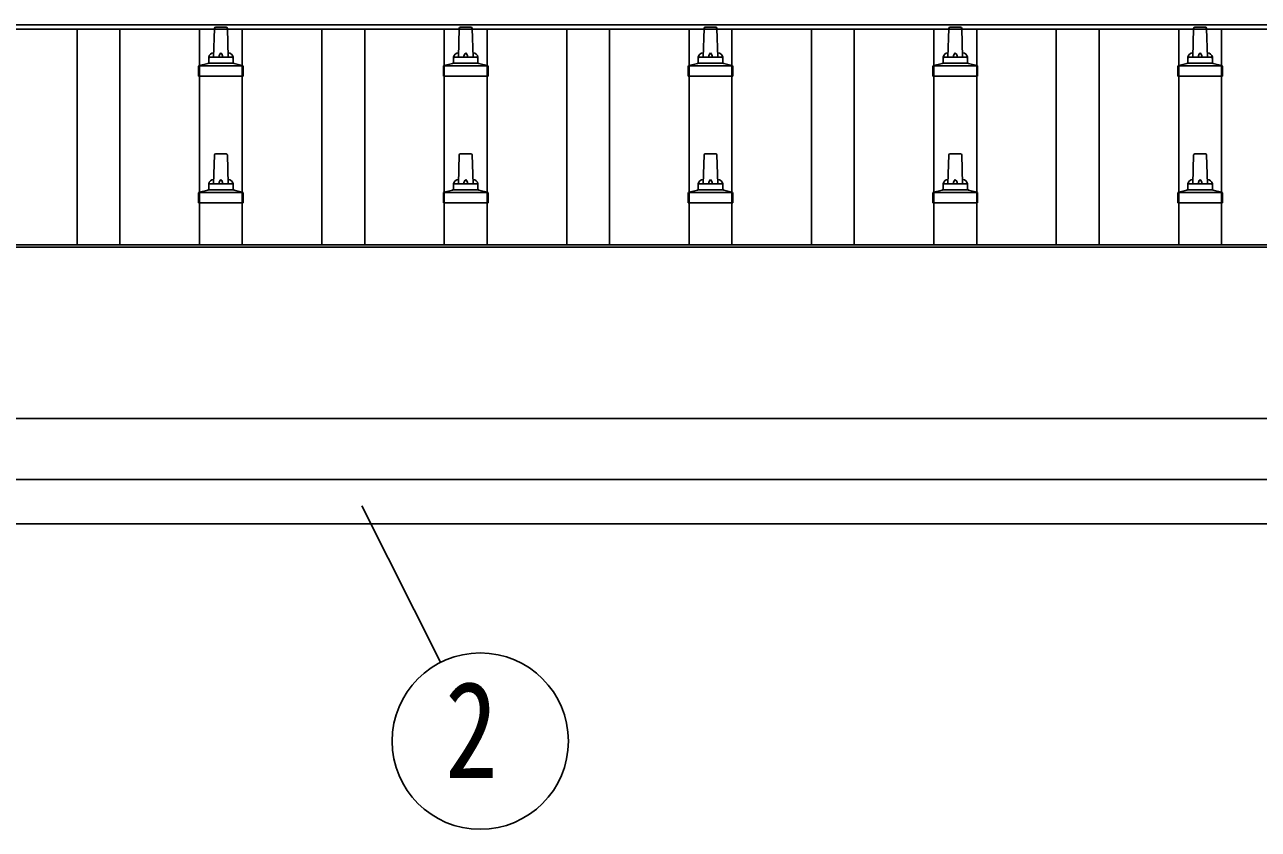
# Model space of a CAD drawing. Units: millimetres, scale not verified. Extents: x -12615 to 12615, y -8910 to 8910.
# Drawn here: x -9061 to -8053, y -932 to -276 of the extents above; entities that cross this region are included whole.
import ezdxf
from ezdxf.enums import TextEntityAlignment as Align

# ---------------------------------------------------------------- set-up
doc = ezdxf.new("R2010")
doc.units = ezdxf.units.MM
doc.header["$LTSCALE"] = 30
for name, color, linetype in [('0-5_YKK_13', 4, 'Continuous'), ('0-6_YKK_A1', 4, 'Continuous'), ('0-7_YKK_D', 6, 'Continuous')]:
    doc.layers.add(name, color=color, linetype=linetype)
doc.styles.add('ＭＳ ゴシック', font='')
doc.styles.get('ＭＳ ゴシック').set_extended_font_data('MS Gothic')

msp = doc.modelspace()

# ---------------------------------------------------------------- linework, layer by layer
at = {"layer": '0-5_YKK_13'}
for p, q in [((-8906.19, -302.12), (-8905.46, -278.6)), ((-8904.46, -277.62), (-8895.92, -277.62)), ((-8894.92, -278.6), (-8894.19, -302.12)), ((-8706.19, -302.12), (-8705.46, -278.6)), ((-8704.46, -277.62), (-8695.92, -277.62)), ((-8694.92, -278.6), (-8694.19, -302.12)), ((-8506.19, -302.12), (-8505.46, -278.6)), ((-8504.46, -277.62), (-8495.92, -277.62)), ((-8494.92, -278.6), (-8494.19, -302.12)), ((-8306.19, -302.12), (-8305.46, -278.6)), ((-8304.46, -277.62), (-8295.92, -277.62)), ((-8294.92, -278.6), (-8294.19, -302.12)), ((-8106.19, -302.12), (-8105.46, -278.6)), ((-8104.46, -277.62), (-8095.92, -277.62)), ((-8094.92, -278.6), (-8094.19, -302.12)), ((-8910.19, -306.34), (-8910.19, -302.12)), ((-8909.19, -302.12), (-8891.19, -302.12)), ((-8890.19, -306.34), (-8890.19, -302.12)), ((-8710.19, -306.34), (-8710.19, -302.12)), ((-8709.19, -302.12), (-8691.19, -302.12)), ((-8690.19, -306.34), (-8690.19, -302.12)), ((-8510.19, -306.34), (-8510.19, -302.12)), ((-8509.19, -302.12), (-8491.19, -302.12)), ((-8490.19, -306.34), (-8490.19, -302.12)), ((-8310.19, -306.34), (-8310.19, -302.12)), ((-8309.19, -302.12), (-8291.19, -302.12)), ((-8290.19, -306.34), (-8290.19, -302.12)), ((-8110.19, -306.34), (-8110.19, -302.12)), ((-8109.19, -302.12), (-8091.19, -302.12)), ((-8090.19, -306.34), (-8090.19, -302.12)), ((-8918.44, -317.62), (-8918.44, -309.91)), ((-8918.06, -309.12), (-8882.32, -309.12)), ((-8917.67, -308.94), (-8910.95, -307.31)), ((-8910.57, -307.12), (-8889.81, -307.12)), ((-8882.7, -308.94), (-8889.42, -307.31)), ((-8881.94, -317.62), (-8881.94, -309.91)), ((-8718.44, -317.62), (-8718.44, -309.91)), ((-8718.06, -309.12), (-8682.32, -309.12)), ((-8717.67, -308.94), (-8710.95, -307.31)), ((-8710.57, -307.12), (-8689.81, -307.12)), ((-8682.7, -308.94), (-8689.42, -307.31)), ((-8681.94, -317.62), (-8681.94, -309.91)), ((-8518.44, -317.62), (-8518.44, -309.91)), ((-8518.06, -309.12), (-8482.32, -309.12)), ((-8517.67, -308.94), (-8510.95, -307.31)), ((-8510.57, -307.12), (-8489.81, -307.12)), ((-8482.7, -308.94), (-8489.42, -307.31)), ((-8481.94, -317.62), (-8481.94, -309.91)), ((-8318.44, -317.62), (-8318.44, -309.91)), ((-8318.06, -309.12), (-8282.32, -309.12)), ((-8317.67, -308.94), (-8310.95, -307.31)), ((-8310.57, -307.12), (-8289.81, -307.12)), ((-8282.7, -308.94), (-8289.42, -307.31)), ((-8281.94, -317.62), (-8281.94, -309.91)), ((-8118.44, -317.62), (-8118.44, -309.91)), ((-8118.06, -309.12), (-8082.32, -309.12)), ((-8117.67, -308.94), (-8110.95, -307.31)), ((-8110.57, -307.12), (-8089.81, -307.12)), ((-8082.7, -308.94), (-8089.42, -307.31)), ((-8081.94, -317.62), (-8081.94, -309.91)), ((-8881.94, -317.62), (-8918.44, -317.62)), ((-8681.94, -317.62), (-8718.44, -317.62)), ((-8481.94, -317.62), (-8518.44, -317.62)), ((-8281.94, -317.62), (-8318.44, -317.62)), ((-8081.94, -317.62), (-8118.44, -317.62)), ((-8906.19, -405.46), (-8905.46, -381.93)), ((-8904.46, -380.96), (-8895.92, -380.96)), ((-8894.92, -381.93), (-8894.19, -405.46)), ((-8706.19, -405.46), (-8705.46, -381.93)), ((-8704.46, -380.96), (-8695.92, -380.96)), ((-8694.92, -381.93), (-8694.19, -405.46)), ((-8506.19, -405.46), (-8505.46, -381.93)), ((-8504.46, -380.96), (-8495.92, -380.96)), ((-8494.92, -381.93), (-8494.19, -405.46)), ((-8306.19, -405.46), (-8305.46, -381.93)), ((-8304.46, -380.96), (-8295.92, -380.96)), ((-8294.92, -381.93), (-8294.19, -405.46)), ((-8106.19, -405.46), (-8105.46, -381.93)), ((-8104.46, -380.96), (-8095.92, -380.96)), ((-8094.92, -381.93), (-8094.19, -405.46)), ((-8918.06, -412.46), (-8882.32, -412.46)), ((-8917.67, -412.27), (-8910.95, -410.64)), ((-8910.57, -410.46), (-8889.81, -410.46)), ((-8910.19, -409.67), (-8910.19, -405.46)), ((-8909.19, -405.46), (-8891.19, -405.46)), ((-8890.19, -409.67), (-8890.19, -405.46)), ((-8882.7, -412.27), (-8889.42, -410.64)), ((-8718.06, -412.46), (-8682.32, -412.46)), ((-8717.67, -412.27), (-8710.95, -410.64)), ((-8710.57, -410.46), (-8689.81, -410.46)), ((-8710.19, -409.67), (-8710.19, -405.46)), ((-8709.19, -405.46), (-8691.19, -405.46)), ((-8690.19, -409.67), (-8690.19, -405.46)), ((-8682.7, -412.27), (-8689.42, -410.64)), ((-8518.06, -412.46), (-8482.32, -412.46)), ((-8517.67, -412.27), (-8510.95, -410.64)), ((-8510.57, -410.46), (-8489.81, -410.46)), ((-8510.19, -409.67), (-8510.19, -405.46)), ((-8509.19, -405.46), (-8491.19, -405.46)), ((-8490.19, -409.67), (-8490.19, -405.46)), ((-8482.7, -412.27), (-8489.42, -410.64)), ((-8318.06, -412.46), (-8282.32, -412.46)), ((-8317.67, -412.27), (-8310.95, -410.64)), ((-8310.57, -410.46), (-8289.81, -410.46)), ((-8310.19, -409.67), (-8310.19, -405.46)), ((-8309.19, -405.46), (-8291.19, -405.46)), ((-8290.19, -409.67), (-8290.19, -405.46)), ((-8282.7, -412.27), (-8289.42, -410.64)), ((-8118.06, -412.46), (-8082.32, -412.46)), ((-8117.67, -412.27), (-8110.95, -410.64)), ((-8110.57, -410.46), (-8089.81, -410.46)), ((-8110.19, -409.67), (-8110.19, -405.46)), ((-8109.19, -405.46), (-8091.19, -405.46)), ((-8090.19, -409.67), (-8090.19, -405.46)), ((-8082.7, -412.27), (-8089.42, -410.64)), ((-8918.44, -420.96), (-8918.44, -413.24)), ((-8881.94, -420.96), (-8918.44, -420.96)), ((-8881.94, -420.96), (-8881.94, -413.24)), ((-8718.44, -420.96), (-8718.44, -413.24)), ((-8681.94, -420.96), (-8718.44, -420.96)), ((-8681.94, -420.96), (-8681.94, -413.24)), ((-8518.44, -420.96), (-8518.44, -413.24)), ((-8481.94, -420.96), (-8518.44, -420.96)), ((-8481.94, -420.96), (-8481.94, -413.24)), ((-8318.44, -420.96), (-8318.44, -413.24)), ((-8281.94, -420.96), (-8318.44, -420.96)), ((-8281.94, -420.96), (-8281.94, -413.24)), ((-8118.44, -420.96), (-8118.44, -413.24)), ((-8081.94, -420.96), (-8118.44, -420.96)), ((-8081.94, -420.96), (-8081.94, -413.24))]:
    msp.add_line(p, q, dxfattribs=at)
for centre, radius, start, end in [((-8904.46, -278.62), 1, 90, 178.60509), ((-8895.92, -278.62), 1, 1.39491, 90), ((-8704.46, -278.62), 1, 90, 178.60509), ((-8695.92, -278.62), 1, 1.39491, 90), ((-8504.46, -278.62), 1, 90, 178.60509), ((-8495.92, -278.62), 1, 1.39491, 90), ((-8304.46, -278.62), 1, 90, 178.60509), ((-8295.92, -278.62), 1, 1.39491, 90), ((-8104.46, -278.62), 1, 90, 178.60509), ((-8095.92, -278.62), 1, 1.39491, 90), ((-8906.1, -302.76), 4.13, 90, 171.17633), ((-8909.19, -303.12), 1, 90, 180), ((-8896.86, -302.12), 4.83, 133.60282, 180), ((-8903.52, -302.12), 4.83, 0, 46.39718), ((-8894.27, -302.76), 4.13, 8.82367, 90), ((-8891.19, -303.12), 1, 0, 90), ((-8706.1, -302.76), 4.13, 90, 171.17633), ((-8709.19, -303.12), 1, 90, 180), ((-8696.86, -302.12), 4.83, 133.60282, 180), ((-8703.52, -302.12), 4.83, 0, 46.39718), ((-8694.27, -302.76), 4.13, 8.82367, 90), ((-8691.19, -303.12), 1, 0, 90), ((-8506.1, -302.76), 4.13, 90, 171.17633), ((-8509.19, -303.12), 1, 90, 180), ((-8496.86, -302.12), 4.83, 133.60282, 180), ((-8503.52, -302.12), 4.83, 0, 46.39718), ((-8494.27, -302.76), 4.13, 8.82367, 90), ((-8491.19, -303.12), 1, 0, 90), ((-8306.1, -302.76), 4.13, 90, 171.17633), ((-8309.19, -303.12), 1, 90, 180), ((-8296.86, -302.12), 4.83, 133.60282, 180), ((-8303.52, -302.12), 4.83, 0, 46.39718), ((-8294.27, -302.76), 4.13, 8.82367, 90), ((-8291.19, -303.12), 1, 0, 90), ((-8106.1, -302.76), 4.13, 90, 171.17633), ((-8109.19, -303.12), 1, 90, 180), ((-8096.86, -302.12), 4.83, 133.60282, 180), ((-8103.52, -302.12), 4.83, 0, 46.39718), ((-8094.27, -302.76), 4.13, 8.82367, 90), ((-8091.19, -303.12), 1, 0, 90), ((-8917.44, -309.91), 1, 103.62699, 180), ((-8911.19, -306.34), 1, 283.62699, 0), ((-8889.19, -306.34), 1, 180, 256.37301), ((-8882.94, -309.91), 1, 0, 76.37301), ((-8717.44, -309.91), 1, 103.62699, 180), ((-8711.19, -306.34), 1, 283.62699, 0), ((-8689.19, -306.34), 1, 180, 256.37301), ((-8682.94, -309.91), 1, 0, 76.37301), ((-8517.44, -309.91), 1, 103.62699, 180), ((-8511.19, -306.34), 1, 283.62699, 0), ((-8489.19, -306.34), 1, 180, 256.37301), ((-8482.94, -309.91), 1, 0, 76.37301), ((-8317.44, -309.91), 1, 103.62699, 180), ((-8311.19, -306.34), 1, 283.62699, 0), ((-8289.19, -306.34), 1, 180, 256.37301), ((-8282.94, -309.91), 1, 0, 76.37301), ((-8117.44, -309.91), 1, 103.62699, 180), ((-8111.19, -306.34), 1, 283.62699, 0), ((-8089.19, -306.34), 1, 180, 256.37301), ((-8082.94, -309.91), 1, 0, 76.37301), ((-8904.46, -381.96), 1, 90, 178.60509), ((-8895.92, -381.96), 1, 1.39491, 90), ((-8704.46, -381.96), 1, 90, 178.60509), ((-8695.92, -381.96), 1, 1.39491, 90), ((-8504.46, -381.96), 1, 90, 178.60509), ((-8495.92, -381.96), 1, 1.39491, 90), ((-8304.46, -381.96), 1, 90, 178.60509), ((-8295.92, -381.96), 1, 1.39491, 90), ((-8104.46, -381.96), 1, 90, 178.60509), ((-8095.92, -381.96), 1, 1.39491, 90), ((-8906.1, -406.09), 4.13, 90, 171.17633), ((-8896.86, -405.46), 4.83, 133.60282, 180), ((-8903.52, -405.46), 4.83, 0, 46.39718), ((-8894.27, -406.09), 4.13, 8.82367, 90), ((-8706.1, -406.09), 4.13, 90, 171.17633), ((-8696.86, -405.46), 4.83, 133.60282, 180), ((-8703.52, -405.46), 4.83, 0, 46.39718), ((-8694.27, -406.09), 4.13, 8.82367, 90), ((-8506.1, -406.09), 4.13, 90, 171.17633), ((-8496.86, -405.46), 4.83, 133.60282, 180), ((-8503.52, -405.46), 4.83, 0, 46.39718), ((-8494.27, -406.09), 4.13, 8.82367, 90), ((-8306.1, -406.09), 4.13, 90, 171.17633), ((-8296.86, -405.46), 4.83, 133.60282, 180), ((-8303.52, -405.46), 4.83, 0, 46.39718), ((-8294.27, -406.09), 4.13, 8.82367, 90), ((-8106.1, -406.09), 4.13, 90, 171.17633), ((-8096.86, -405.46), 4.83, 133.60282, 180), ((-8103.52, -405.46), 4.83, 0, 46.39718), ((-8094.27, -406.09), 4.13, 8.82367, 90), ((-8917.44, -413.24), 1, 103.62699, 180), ((-8911.19, -409.67), 1, 283.62699, 0), ((-8909.19, -406.46), 1, 90, 180), ((-8891.19, -406.46), 1, 0, 90), ((-8889.19, -409.67), 1, 180, 256.37301), ((-8882.94, -413.24), 1, 0, 76.37301), ((-8717.44, -413.24), 1, 103.62699, 180), ((-8711.19, -409.67), 1, 283.62699, 0), ((-8709.19, -406.46), 1, 90, 180), ((-8691.19, -406.46), 1, 0, 90), ((-8689.19, -409.67), 1, 180, 256.37301), ((-8682.94, -413.24), 1, 0, 76.37301), ((-8517.44, -413.24), 1, 103.62699, 180), ((-8511.19, -409.67), 1, 283.62699, 0), ((-8509.19, -406.46), 1, 90, 180), ((-8491.19, -406.46), 1, 0, 90), ((-8489.19, -409.67), 1, 180, 256.37301), ((-8482.94, -413.24), 1, 0, 76.37301), ((-8317.44, -413.24), 1, 103.62699, 180), ((-8311.19, -409.67), 1, 283.62699, 0), ((-8309.19, -406.46), 1, 90, 180), ((-8291.19, -406.46), 1, 0, 90), ((-8289.19, -409.67), 1, 180, 256.37301), ((-8282.94, -413.24), 1, 0, 76.37301), ((-8117.44, -413.24), 1, 103.62699, 180), ((-8111.19, -409.67), 1, 283.62699, 0), ((-8109.19, -406.46), 1, 90, 180), ((-8091.19, -406.46), 1, 0, 90), ((-8089.19, -409.67), 1, 180, 256.37301), ((-8082.94, -413.24), 1, 0, 76.37301)]:
    msp.add_arc(centre, radius, start, end, dxfattribs=at)
at = {"layer": '0-6_YKK_A1'}
for p, q in [((-10123.19, -275.6), (-7077.19, -275.6)), ((-10123.19, -279.19), (-7077.19, -279.19)), ((-9017.69, -455.22), (-9017.69, -279.19)), ((-8982.69, -455.22), (-8982.69, -279.19)), ((-8917.69, -455.22), (-8917.69, -279.19)), ((-8882.69, -455.22), (-8882.69, -279.19)), ((-8817.69, -455.22), (-8817.69, -279.19)), ((-8782.69, -455.22), (-8782.69, -279.19)), ((-8717.69, -455.22), (-8717.69, -279.19)), ((-8682.69, -455.22), (-8682.69, -279.19)), ((-8617.69, -455.22), (-8617.69, -279.19)), ((-8582.69, -455.22), (-8582.69, -279.19)), ((-8517.69, -455.22), (-8517.69, -279.19)), ((-8482.69, -455.22), (-8482.69, -279.19)), ((-8417.69, -455.22), (-8417.69, -279.19)), ((-8382.69, -455.22), (-8382.69, -279.19)), ((-8317.69, -455.22), (-8317.69, -279.19)), ((-8282.69, -455.22), (-8282.69, -279.19)), ((-8217.69, -455.22), (-8217.69, -279.19)), ((-8182.69, -455.22), (-8182.69, -279.19)), ((-8117.69, -455.22), (-8117.69, -279.19)), ((-8082.69, -455.22), (-8082.69, -279.19)), ((-10121.19, -455.22), (-7079.19, -455.22)), ((-10121.19, -457.11), (-7079.19, -457.11)), ((-7079.19, -596.99), (-10121.19, -596.99)), ((-10121.19, -646.82), (-7079.19, -646.82)), ((-10100.19, -683.05), (-7204.19, -683.05))]:
    msp.add_line(p, q, dxfattribs=at)
at = {"layer": '0-7_YKK_D'}
msp.add_line((-8784.95, -668.39), (-8720.66, -796.11), dxfattribs=at)
msp.add_circle((-8688.29, -860.42), 72, dxfattribs=at)

# ---------------------------------------------------------------- texts
at = {"layer": '0-7_YKK_D', "style": 'ＭＳ ゴシック', "width": 0.8}
msp.add_text('2', height=79.18, dxfattribs=at).set_placement((-8717.09, -914.42), align=Align.BOTTOM_LEFT)

doc.saveas('drawing.dxf')
